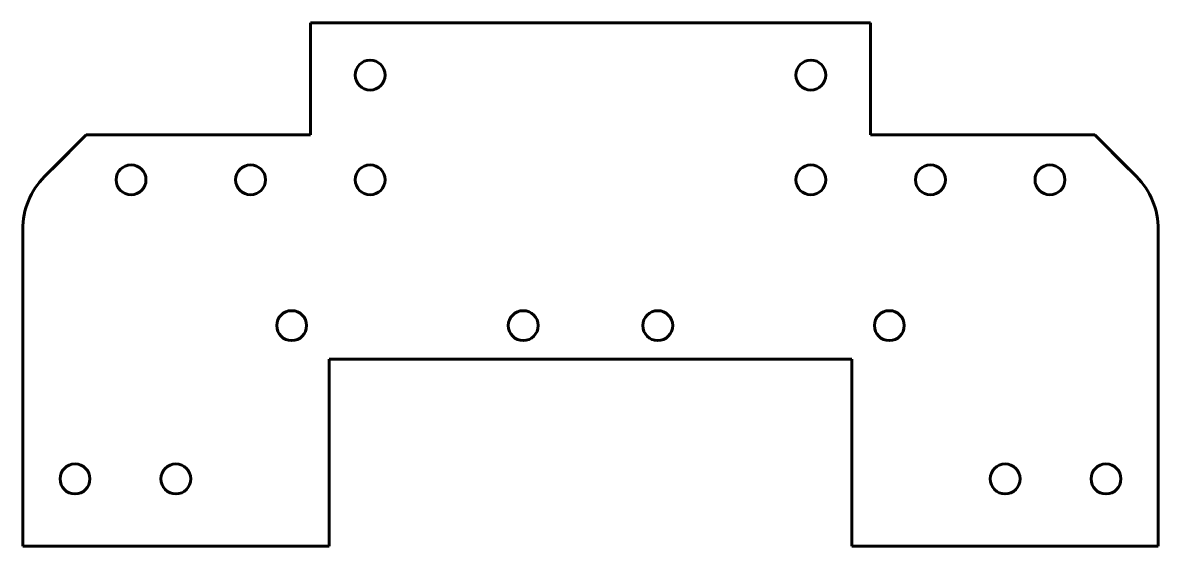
# Model space of a CAD drawing. Header units: millimetres. Extents: x -1 to 151, y 0 to 70.
import ezdxf

# ---------------------------------------------------------------- set-up
doc = ezdxf.new("R2010")
doc.units = ezdxf.units.MM
for name, pattern in [('K5LT32768', [0]), ('K5LT32769', [0]), ('K5LT32770', [0]), ('K5LT_BASIC', [0])]:
    doc.linetypes.add(name, pattern=pattern)
doc.layers.add('Системный слой', color=7, linetype='Continuous')

msp = doc.modelspace()

# ---------------------------------------------------------------- linework, layer by layer
at = {"color": 150, "linetype": 'K5LT32768', "lineweight": 60, "true_color": 0x0080ff}
for p, q in [((40, 0), (40, 25)), ((40, 25), (110, 25)), ((110, 0), (110, 25)), ((0, 0), (40, 0))]:
    msp.add_line(p, q, dxfattribs=at)
at = {"color": 150, "linetype": 'K5LT32770', "lineweight": 60, "true_color": 0x0080ff}
msp.add_line((110, 0), (150, 0), dxfattribs=at)
at = {"layer": 'Системный слой', "color": 150, "linetype": 'K5LT_BASIC', "lineweight": 60, "true_color": 0x0080ff}
for p, q in [((7.5, 55), (1.93, 49.43)), ((7.5, 55), (2.93, 50.43)), ((7.5, 55), (37.5, 55)), ((112.5, 55), (142.5, 55)), ((142.5, 55), (147.07, 50.43)), ((142.5, 55), (148.07, 49.43)), ((-1, 0), (-1, 42.36)), ((151, 0), (151, 42.36)), ((0, 0), (-1, 0)), ((150, 0), (151, 0))]:
    msp.add_line(p, q, dxfattribs=at)
for points in [[(37.5, 70), (37.5, 55)], [(112.5, 70), (37.5, 70)], [(112.5, 55), (112.5, 70)]]:
    msp.add_lwpolyline(points, dxfattribs=at)
for centre in [(45.5, 63), (104.5, 63), (13.5, 49), (29.5, 49), (45.5, 49), (104.5, 49), (120.5, 49), (136.5, 49), (6, 9), (144, 9)]:
    msp.add_circle(centre, 2, dxfattribs=at)
at = {"layer": 'Системный слой', "color": 150, "linetype": 'K5LT32769', "lineweight": 60, "true_color": 0x0080ff}
for centre in [(35, 29.5), (66, 29.5), (84, 29.5), (115, 29.5), (19.5, 9), (130.5, 9)]:
    msp.add_circle(centre, 2, dxfattribs=at)
at = {"layer": 'Системный слой', "color": 150, "linetype": 'K5LT_BASIC', "lineweight": 60, "true_color": 0x0080ff}
for centre, start, end in [((9, 42.36), 135, 180), ((141, 42.36), 0, 45)]:
    msp.add_arc(centre, 10, start, end, dxfattribs=at)

doc.saveas('drawing.dxf')
